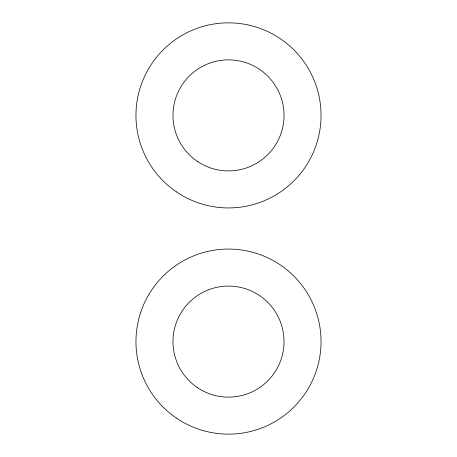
<?xml version="1.0" encoding="UTF-8"?>
<svg xmlns="http://www.w3.org/2000/svg" width="457" height="457" viewBox="0 0 457 457"><rect width="100%" height="100%" fill="white"/><g stroke="black" fill="none" stroke-linecap="round" stroke-linejoin="round"><path stroke-width="0.69" d="M197.224 387.485A55.526 55.526 0 0 0 283.871 345.755A55.526 55.526 0 0 0 204.41 291.583A55.526 55.526 0 0 0 197.224 387.485M176.368 418.069A92.543 92.543 0 0 0 320.785 348.525A92.543 92.543 0 0 0 188.347 258.228A92.543 92.543 0 0 0 176.368 418.069M197.224 161.27A55.526 55.526 0 0 0 283.871 119.54A55.526 55.526 0 0 0 204.41 65.368A55.526 55.526 0 0 0 197.224 161.27M176.368 191.854A92.543 92.543 0 0 0 320.785 122.31A92.543 92.543 0 0 0 188.347 32.013A92.543 92.543 0 0 0 176.368 191.854"/></g></svg>
